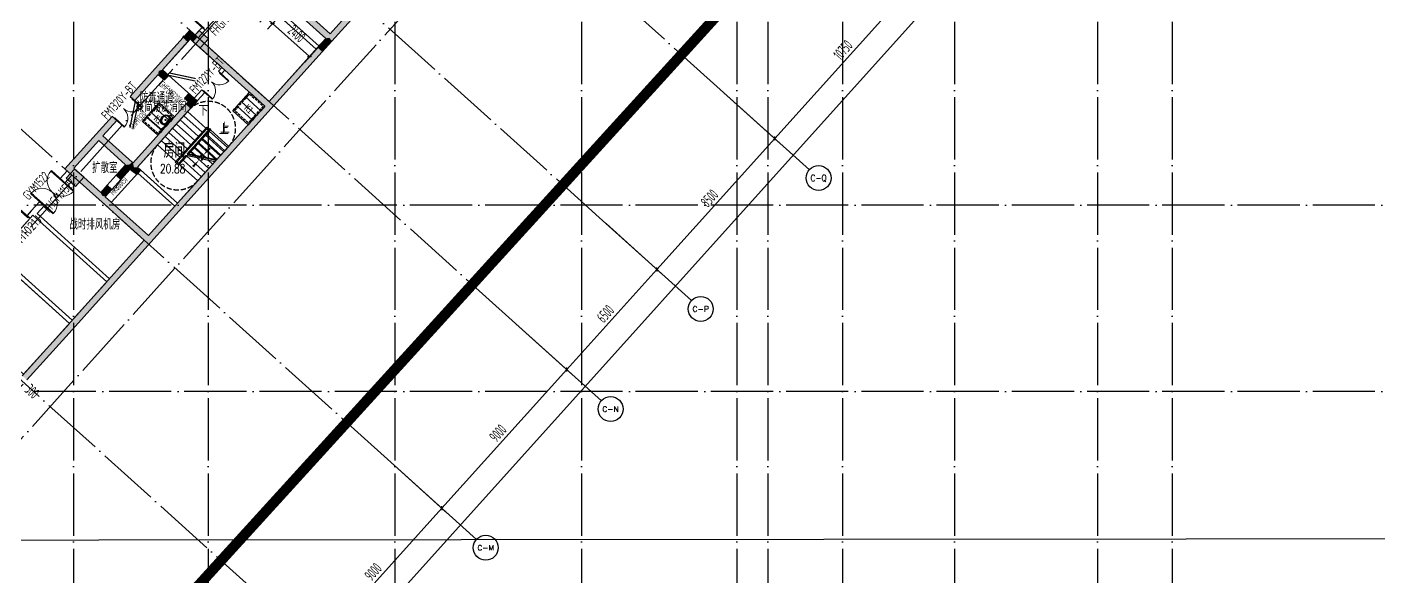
# Model space of a CAD drawing. Extents: x -473190 to 2138458, y -81875 to 2633646.
# Drawn here: x 68907 to 134133, y 20620 to 47148 of the extents above; entities that cross this region are included whole.
import ezdxf
from ezdxf.enums import TextEntityAlignment as Align

# ---------------------------------------------------------------- set-up
doc = ezdxf.new("R2010")
doc.units = 0
doc.header["$LTSCALE"] = 1000
for name, pattern in [('__DASH', [0.35, 0.25, -0.1]), ('ACAD_ISO05W100', [34, 24, -3, 0.5, -3, 0.5, -3]), ('DASH', [0.35, 0.25, -0.1]), ('DOTE', [2.42, 2, -0.2, 0.02, -0.2])]:
    doc.linetypes.add(name, pattern=pattern)
for name, color, linetype in [('A-COLUMN', 2, 'Continuous'), ('A-DIM_SYMB', 3, 'Continuous'), ('A-PUB_TEXT', 7, 'Continuous'), ('A-REDLINE', 1, 'ACAD_ISO05W100'), ('A-STAIR', 3, 'Continuous'), ('A-WALL', 2, 'Continuous'), ('AXIS', 3, 'Continuous'), ('AXIS_TEXT', 7, 'Continuous'), ('DOOR_FIRE', 4, 'Continuous'), ('DOOR_FIRE_TEXT', 7, 'Continuous'), ('DOTE', 1, 'DOTE'), ('LVTRY', 6, 'Continuous'), ('PUB_DIM', 3, 'Continuous'), ('PUB_HATCH', 8, 'Continuous'), ('RF-JSK', 9, 'Continuous'), ('RF-M', 4, 'Continuous'), ('RF-MBH', 11, 'Continuous'), ('RF-QT', 30, 'Continuous'), ('SPACE', 7, 'Continuous'), ('STAIR', 2, 'Continuous'), ('索引线', 252, 'Continuous'), ('雨棚投影', 147, 'Continuous')]:
    doc.layers.add(name, color=color, linetype=linetype)
doc.layers.add('RF-WZ', color=110, linetype='Continuous', lineweight=0)
doc.styles.add('8B2_02', font='tssdeng.shx', dxfattribs={"width": 0.6, "bigfont": 'TSSDCHN.shx'})
doc.styles.add('_TCH_AXIS', font='COMPLEX', dxfattribs={"bigfont": 'GBCBIG'})
doc.styles.add('_TCH_DIM', font='SIMPLEX', dxfattribs={"bigfont": 'GBCBIG'})
doc.styles.add('_TCH_DIM_T3', font='tssdeng.shx', dxfattribs={"width": 0.564706, "bigfont": '@@@tssdchn.shx'})
doc.styles.add('_TCH_SPACE', font='SIMPLEX', dxfattribs={"height": 5, "bigfont": 'GBCBIG'})
doc.styles.add('_TCH_WINDOW', font='tssdeng.shx', dxfattribs={"width": 0.8, "height": 3.5, "bigfont": 'tssdchn.shx'})
doc.styles.add('COMPLEX', font='COMPLEX.shx', dxfattribs={"width": 0.65})
doc.styles.get("Standard").update_dxf_attribs({"font": 'gbenor.shx', "bigfont": 'gbcbig.shx'})
doc.styles.add('TYDG_01', font='', dxfattribs={"width": 0.8})
doc.styles.get('TYDG_01').set_extended_font_data('SimSun')
doc.dimstyles.new('_TCH_ARCH&&150', dxfattribs={"dimtxt": 525, "dimasz": 150, "dimexe": 375, "dimexo": 450, "dimgap": 150, "dimtad": 1, "dimdec": 0, "dimzin": 0, "dimdsep": 46, "dimtxsty": '_TCH_DIM_T3', "dimblk": 'ARCHTICK', "dimcen": 0.09, "dimclrt": 7, "dimazin": 2, "dimtfac": 1, "dimtdec": 0, "dimtix": 1, "dimtmove": 2, "dimatfit": 3, "dimfxl": 0, "dimtolj": 1, "dimtzin": 0, "dimarcsym": 0})

# ---------------------------------------------------------------- blocks, each defined once
blk = doc.blocks.new('_AXISO')
blk.add_circle((0, 0), 0.5)
at = {"layer": 'AXIS_TEXT', "style": 'COMPLEX', "width": 1.041667}
blk.add_attdef('A', text='', height=0.56, dxfattribs=at).set_placement((-0.25, -0.28), (0.25, -0.28), align=Align.FIT)
blk = doc.blocks.new('_ArchTick')
at = {"color": 0, "linetype": 'ByBlock', "const_width": 0.4}
blk.add_lwpolyline([(-0.5, -0.5), (0.5, 0.5)], dxfattribs=at)
blk = doc.blocks.new('*D5435')
at = {"layer": 'AXIS', "color": 0, "lineweight": -2, "transparency": 16777216}
for p, q in [((-92922, -106099), (-89299, -109361)), ((-179074, -208505), (-89577, -109110)), ((-182418, -205494), (-178795, -208756))]:
    blk.add_line(p, q, dxfattribs=at)
at = {"layer": 'Defpoints', "color": 0, "transparency": 16777216}
for p in [(-93256, -105798), (-89577, -109110), (-182752, -205193)]:
    blk.add_point(p, dxfattribs=at)
at = {"layer": 'AXIS', "color": 0, "lineweight": -2, "transparency": 16777216, "xscale": 150, "yscale": 150, "zscale": 150}
for p, rotation in [((-89577, -109110), 47.99999999999579), ((-179074, -208505), 227.9999999999958)]:
    blk.add_blockref('_ArchTick', p, dxfattribs=dict(at, rotation=rotation))
at = {"layer": 'AXIS', "color": 7, "transparency": 16777216, "insert": (-134632, -158532), "char_height": 525, "attachment_point": 5, "rotation": 48, "style": '_TCH_DIM_T3'}
blk.add_mtext('\\A1;133750', dxfattribs=at)
blk = doc.blocks.new('*D5446')
at = {"layer": 'AXIS', "color": 0, "lineweight": -2, "transparency": 16777216}
for p, q in [((-116174, -131923), (-113443, -134382)), ((-119744, -140819), (-113721, -134131)), ((-122196, -138611), (-119465, -141070))]:
    blk.add_line(p, q, dxfattribs=at)
at = {"layer": 'Defpoints', "color": 0, "transparency": 16777216}
for p in [(-116508, -131622), (-113721, -134131), (-122530, -138310)]:
    blk.add_point(p, dxfattribs=at)
at = {"layer": 'AXIS', "color": 0, "lineweight": -2, "transparency": 16777216, "xscale": 150, "yscale": 150, "zscale": 150}
for p, rotation in [((-113721, -134131), 47.99999999999573), ((-119744, -140819), 227.9999999999958)]:
    blk.add_blockref('_ArchTick', p, dxfattribs=dict(at, rotation=rotation))
at = {"layer": 'AXIS', "color": 7, "transparency": 16777216, "insert": (-117039, -137199), "char_height": 525, "attachment_point": 5, "rotation": 48, "style": '_TCH_DIM_T3'}
blk.add_mtext('\\A1;9000', dxfattribs=at)
blk = doc.blocks.new('*D5447')
at = {"layer": 'AXIS', "color": 0, "lineweight": -2, "transparency": 16777216}
for p, q in [((-110152, -125235), (-107421, -127694)), ((-113721, -134131), (-107699, -127443)), ((-116174, -131923), (-113443, -134382))]:
    blk.add_line(p, q, dxfattribs=at)
at = {"layer": 'Defpoints', "color": 0, "transparency": 16777216}
for p in [(-110486, -124934), (-107699, -127443), (-116508, -131622)]:
    blk.add_point(p, dxfattribs=at)
at = {"layer": 'AXIS', "color": 0, "lineweight": -2, "transparency": 16777216, "xscale": 150, "yscale": 150, "zscale": 150}
for p, rotation in [((-107699, -127443), 47.99999999999589), ((-113721, -134131), 227.9999999999959)]:
    blk.add_blockref('_ArchTick', p, dxfattribs=dict(at, rotation=rotation))
at = {"layer": 'AXIS', "color": 7, "transparency": 16777216, "insert": (-111017, -130511), "char_height": 525, "attachment_point": 5, "rotation": 48, "style": '_TCH_DIM_T3'}
blk.add_mtext('\\A1;9000', dxfattribs=at)
blk = doc.blocks.new('*D5448')
at = {"layer": 'AXIS', "color": 0, "lineweight": -2, "transparency": 16777216}
for p, q in [((-105802, -120404), (-103071, -122863)), ((-107699, -127443), (-103350, -122612)), ((-110152, -125235), (-107421, -127694))]:
    blk.add_line(p, q, dxfattribs=at)
at = {"layer": 'Defpoints', "color": 0, "transparency": 16777216}
for p in [(-106137, -120103), (-103350, -122612), (-110486, -124934)]:
    blk.add_point(p, dxfattribs=at)
at = {"layer": 'AXIS', "color": 0, "lineweight": -2, "transparency": 16777216, "xscale": 150, "yscale": 150, "zscale": 150}
for p, rotation in [((-103350, -122612), 47.99999999999583), ((-107699, -127443), 227.9999999999959)]:
    blk.add_blockref('_ArchTick', p, dxfattribs=dict(at, rotation=rotation))
at = {"layer": 'AXIS', "color": 7, "transparency": 16777216, "insert": (-105831, -124752), "char_height": 525, "attachment_point": 5, "rotation": 48, "style": '_TCH_DIM_T3'}
blk.add_mtext('\\A1;6500', dxfattribs=at)
blk = doc.blocks.new('*D5449')
at = {"layer": 'AXIS', "color": 0, "lineweight": -2, "transparency": 16777216}
for p, q in [((-100115, -114088), (-97384, -116547)), ((-103350, -122612), (-97662, -116296)), ((-105802, -120404), (-103071, -122863))]:
    blk.add_line(p, q, dxfattribs=at)
at = {"layer": 'Defpoints', "color": 0, "transparency": 16777216}
for p in [(-100449, -113786), (-97662, -116296), (-106137, -120103)]:
    blk.add_point(p, dxfattribs=at)
at = {"layer": 'AXIS', "color": 0, "lineweight": -2, "transparency": 16777216, "xscale": 150, "yscale": 150, "zscale": 150}
for p, rotation in [((-97662, -116296), 47.99999999999571), ((-103350, -122612), 227.9999999999957)]:
    blk.add_blockref('_ArchTick', p, dxfattribs=dict(at, rotation=rotation))
at = {"layer": 'AXIS', "color": 7, "transparency": 16777216, "insert": (-100813, -119178), "char_height": 525, "attachment_point": 5, "rotation": 48, "style": '_TCH_DIM_T3'}
blk.add_mtext('\\A1;8500', dxfattribs=at)
blk = doc.blocks.new('*D5450')
at = {"layer": 'AXIS', "color": 0, "lineweight": -2, "transparency": 16777216}
for p, q in [((-92922, -106099), (-90191, -108558)), ((-97662, -116296), (-90469, -108307)), ((-100115, -114088), (-97384, -116547))]:
    blk.add_line(p, q, dxfattribs=at)
at = {"layer": 'Defpoints', "color": 0, "transparency": 16777216}
for p in [(-93256, -105798), (-90469, -108307), (-100449, -113786)]:
    blk.add_point(p, dxfattribs=at)
at = {"layer": 'AXIS', "color": 0, "lineweight": -2, "transparency": 16777216, "xscale": 150, "yscale": 150, "zscale": 150}
for p, rotation in [((-90469, -108307), 47.99999999999583), ((-97662, -116296), 227.9999999999959)]:
    blk.add_blockref('_ArchTick', p, dxfattribs=dict(at, rotation=rotation))
at = {"layer": 'AXIS', "color": 7, "transparency": 16777216, "insert": (-94372, -112025), "char_height": 525, "attachment_point": 5, "rotation": 48, "style": '_TCH_DIM_T3'}
blk.add_mtext('\\A1;10750', dxfattribs=at)
blk = doc.blocks.new('$DorLib2D$00000002')
for p, q in [((-0.5, 0), (-0.5, 0.4875)), ((-0.475, 0.4875), (-0.5, 0.4875)), ((-0.475, 0), (-0.475, 0.4875)), ((0.475, 0), (0.475, 0.4875)), ((0.475, 0.4875), (0.5, 0.4875)), ((0.5, 0), (0.5, 0.4875)), ((-0.5, 0), (-0.475, 0)), ((0.5, 0), (0.475, 0))]:
    blk.add_line(p, q)
at = {"lineweight": 13}
for centre, start, end in [((-0.4875, 0), 0, 88.53072), ((0.4875, 0), 91.46928, 180)]:
    blk.add_arc(centre, 0.4875, start, end, dxfattribs=at)
blk = doc.blocks.new('A$C31617C59')
at = {"layer": 'DOOR_FIRE'}
ref = blk.add_blockref('$DorLib2D$00000002', (-435, -483), dxfattribs=dict(at, xscale=-1300, yscale=-1300, zscale=100, rotation=47.99999999999827))
ref.add_attrib('A', 'FM1320Y-BT', (-1211, -1063), dxfattribs={"layer": 'DOOR_FIRE_TEXT', "height": 446.2, "rotation": 48, "style": '_TCH_WINDOW', "width": 0.564706})
blk = doc.blocks.new('RFJSK1')
at = {"layer": 'RF-JSK'}
for p, q in [((220418, 104411), (220418, 104351)), ((221398, 104411), (221398, 104351)), ((220418, 104111), (220418, 104051)), ((220418, 103811), (220418, 103751)), ((221398, 104111), (221398, 104051)), ((221398, 103811), (221398, 103751)), ((220418, 103511), (220418, 103451)), ((221398, 103511), (221398, 103451))]:
    blk.add_line(p, q, dxfattribs=at)
for points in [[(220408, 104531), (221408, 104531), (221408, 103331), (220408, 103331), (220408, 104531)], [(220408, 104411), (220408, 104531), (221408, 104531), (221408, 104411)], [(220408, 104411), (220448, 104411), (220448, 104351), (220408, 104351)], [(221408, 104411), (221368, 104411), (221368, 104351), (221408, 104351)], [(221408, 104351), (221408, 104231), (220408, 104231), (220408, 104351)], [(220408, 104111), (220408, 104231), (221408, 104231), (221408, 104111)], [(220408, 104111), (220448, 104111), (220448, 104051), (220408, 104051)], [(221408, 104051), (221408, 103931), (220408, 103931), (220408, 104051)], [(220408, 103811), (220408, 103931), (221408, 103931), (221408, 103811)], [(220408, 103811), (220448, 103811), (220448, 103751), (220408, 103751)], [(221408, 103751), (221408, 103631), (220408, 103631), (220408, 103751)], [(221408, 104111), (221368, 104111), (221368, 104051), (221408, 104051)], [(221408, 103811), (221368, 103811), (221368, 103751), (221408, 103751)], [(220408, 103511), (220408, 103631), (221408, 103631), (221408, 103511)], [(220408, 103511), (220448, 103511), (220448, 103451), (220408, 103451)], [(221408, 103451), (221408, 103331), (220408, 103331), (220408, 103451)], [(221408, 103511), (221368, 103511), (221368, 103451), (221408, 103451)]]:
    blk.add_lwpolyline(points, dxfattribs=at)
at = {"layer": 'RF-JSK', "linetype": '__DASH', "ltscale": 0.5}
blk.add_lwpolyline([(220468, 104471), (221348, 104471), (221348, 103391), (220468, 103391)], close=True, dxfattribs=at)
at = {"layer": 'RF-JSK', "color": 110, "style": 'TYDG_01', "width": 0.8}
blk.add_text('K1', height=339.9, dxfattribs=at).set_placement((220727, 103744))
blk = doc.blocks.new('$DorLib2D$00000001')
for p, q in [((0.45, 0.975), (0.5, 0.975)), ((0.45, 0), (0.45, 0.975)), ((0.5, 0), (0.5, 0.975)), ((0.5, 0), (0.45, 0))]:
    blk.add_line(p, q)
at = {"lineweight": 13}
blk.add_arc((0.475, 0), 0.975, 91.46928, 180, dxfattribs=at)
blk = doc.blocks.new('$DorLib2D$00000180')
at = {"color": 0}
for p, q in [((-0.557, 0.242), (0.309, 0.742)), ((-0.5, 0.143), (0.366, 0.643))]:
    blk.add_line(p, q, dxfattribs=at)
blk = doc.blocks.new('$DorLib2D$00000192')
at = {"color": 0}
blk.add_line((-0.5, 0.125), (0.366, 0.625), dxfattribs=at)
at = {"color": 0, "const_width": 0.0417}
blk.add_lwpolyline([(-0.542, 0.197), (0.324, 0.697)], dxfattribs=at)
blk = doc.blocks.new('$DorLib2D$00000249')
at = {"color": 0}
for points, const_width in [([(-0.5, 0.27), (0.49, 0.36)], 0.06), ([(-0.5, 0.2), (-0.25, 0.22)], 0.01), ([(-0.16, 0.23), (0.13, 0.26)], 0.01), ([(0.21, 0.26), (0.5, 0.29)], 0.01)]:
    blk.add_lwpolyline(points, dxfattribs=dict(at, const_width=const_width))
blk = doc.blocks.new('rfk')
at = {"layer": 'PUB_HATCH'}
for points in [[(495088, -771689), (495125.2, -771498.3), (493341.7, -769892.4), (492769.4, -769780.7), (494924.5, -771721.2)], [(495088, -771689), (495214.3, -771847.6), (496619.5, -770287), (496396.6, -770086.3), (495125.2, -771498.3)], [(488029.8, -771681.9), (488252.8, -771882.7), (488319.7, -771808.4), (488096.7, -771607.6)], [(488096.7, -771607.6), (488319.7, -771808.4), (488376, -771745.8), (488353.8, -771322.1)], [(488524.7, -771879.6), (488725.4, -771656.7), (488353.8, -771322.1), (488376, -771745.8)], [(486852, -773288.9), (487037.9, -773231.9), (488252.8, -771882.7), (488029.8, -771681.9), (486681.1, -773179.8)], [(490048.1, -773251.3), (490248.9, -773028.4), (488725.4, -771656.7), (488524.7, -771879.6)], [(492143.8, -774958.9), (492270.2, -775117.5), (494745.9, -772367.8), (494523, -772167.1), (492181, -774768.1)], [(494523, -772167.1), (494745.9, -772367.8), (495214.3, -771847.6), (495088, -771689), (494924.5, -771721.2)], [(486681.1, -773179.8), (485476.6, -774517.6), (485699.5, -774718.3), (486837.1, -773454.9), (486852, -773288.9)], [(486837.1, -773454.9), (487140.1, -773727.7), (487340.8, -773504.7), (487037.9, -773231.9), (486852, -773288.9)], [(492143.8, -774958.9), (492181, -774768.1), (490248.9, -773028.4), (490048.1, -773251.3), (491980.3, -774991.1)], [(488487, -774536.8), (488306.9, -774374.6), (488106.2, -774597.5), (488286.3, -774759.7), (488449.8, -774727.5)], [(488449.8, -774727.5), (488286.3, -774759.7), (488162.9, -774896.7), (488385.8, -775097.5), (488576.1, -774886.1)], [(488709.9, -774737.6), (488486.9, -774536.9), (488487, -774536.8), (488449.8, -774727.5), (488576.1, -774886.1)], [(484160.5, -776427.6), (484829.7, -775684.4), (484606.7, -775483.7), (483837.2, -776338.3), (483985.8, -776472.1)], [(488385.8, -775097.5), (488162.9, -774896.7), (485609.7, -777732.4), (485663.1, -777942), (485832.6, -777933.1)], [(487764.8, -779672.9), (487987.7, -779873.6), (492270.2, -775117.5), (492143.8, -774958.9), (491980.3, -774991.1)], [(482331.7, -778010.4), (482755.3, -777988.2), (483959.8, -776650.5), (483985.8, -776472.1), (483837.2, -776338.3)], [(483985.8, -776472.1), (483959.8, -776650.5), (485260.3, -777821.5), (485429.8, -777812.6), (485572.5, -777698.9), (484160.5, -776427.6)], [(482755.3, -777988.2), (482331.7, -778010.4), (483966.6, -779482.5), (484127.2, -779304.1), (484055.8, -779159.2)], [(485260.3, -777821.5), (484808.6, -778323.1), (485031.6, -778523.9), (485483.2, -778022.2), (485429.8, -777812.6)], [(485429.8, -777812.6), (485483.2, -778022.2), (485631.9, -778156.1), (485663.1, -777942), (485609.7, -777732.4), (485572.5, -777698.9)], [(485663.1, -777942), (485631.9, -778156.1), (485780.5, -778289.9), (485981.2, -778067), (485832.6, -777933.1)], [(484127.2, -779304.1), (483966.6, -779482.5), (486158.9, -781456.4), (486333.5, -781411.9), (486359.6, -781233.5), (484278.8, -779359.9)], [(484278.8, -779359.9), (484596.6, -779006.9), (484373.7, -778806.2), (484055.8, -779159.2), (484127.2, -779304.1)], [(486333.5, -781411.9), (486482.2, -781545.7), (487987.7, -779873.6), (487764.8, -779672.9), (486359.6, -781233.5)], [(484419.1, -783388.6), (484642.1, -783589.3), (486482.2, -781545.7), (486333.5, -781411.9), (486158.9, -781456.4)], [(482612.5, -785395.1), (482835.4, -785595.8), (484642.1, -783589.3), (484419.1, -783388.6)], [(480270.5, -787996.1), (480493.5, -788196.8), (482835.4, -785595.8), (482612.5, -785395.1)]]:
    blk.add_hatch(color=256, dxfattribs=at).paths.add_polyline_path(points)
at = {"color": 2}
for points in [[(488762.6, -771690.1), (491037.6, -769163.4), (494456.1, -772241.4), (492181, -774768.1), (488762.6, -771690.1)], [(485832.6, -777933.1), (487764.8, -779672.9), (491980.3, -774991.1), (490048.1, -773251.3), (488376, -771745.8), (487037.9, -773231.9), (488710, -774737.5), (485832.6, -777933.1)], [(479112.3, -782108.9), (480785.1, -780251.1), (484352.2, -783462.9), (482679.4, -785320.8), (479112.3, -782108.9)], [(480337.4, -787921.8), (482545.6, -785469.4), (478978.5, -782257.6), (476770.3, -784709.9), (480337.4, -787921.8)]]:
    blk.add_lwpolyline(points, dxfattribs=at)
at = {"layer": 'A-DIM_SYMB'}
for points in [[(488803, -775568.3, 0, 0, 0), (486782.2, -777812.6, 0, 0, 0), (487785.4, -778715.9, 0, 0, 0), (488812.5, -777575.2, 0, 120, 0), (488511.4, -777909.6, 0, 0, 0)], [(489806.2, -776471.6, 0, 0, 0), (488993.2, -777374.5, 0, 120, 0), (489294.3, -777040.1, 0, 0, 0)]]:
    blk.add_lwpolyline(points, format="xyseb", dxfattribs=at)
at = {"layer": 'A-STAIR'}
for p, q in [((486802.8, -776855.6), (488248.2, -775250.4)), ((488067.5, -775451), (488951.8, -776247.3)), ((488248.2, -775250.4), (489132.5, -776046.6)), ((487525.5, -776053), (488409.8, -776849.2)), ((487647, -777696.4), (489172.6, -776002)), ((487706.2, -775852.3), (488590.5, -776648.6)), ((487731.8, -777692), (489177.1, -776086.8)), ((487731.8, -777692), (489177.1, -776086.8)), ((487886.8, -775651.7), (488771.2, -776447.9)), ((489251.4, -776153.7), (488235.6, -777281.9)), ((489251.4, -776153.7), (488235.6, -777281.9)), ((489336.1, -776149.3), (488303.4, -777296.3)), ((489172.6, -776002), (489336.1, -776149.3)), ((489177.1, -776086.8), (489251.4, -776153.7)), ((489251.4, -776153.7), (489177.1, -776086.8)), ((486983.5, -776654.9), (487867.8, -777451.2)), ((487164.2, -776454.3), (488048.5, -777250.5)), ((487344.8, -776253.6), (488229.2, -777049.9)), ((489620.9, -777576.3), (488754, -776795.8)), ((489819, -777391.4), (488934.7, -776595.1)), ((489999.7, -777190.8), (489115.3, -776394.5)), ((490180.3, -776990.1), (489296, -776193.8)), ((486802.8, -776855.6), (485832.6, -777933.1)), ((486802.8, -776855.6), (487687.2, -777651.8)), ((487687.2, -777651.8), (486802.8, -776855.6)), ((488158.3, -777367.7), (487806.1, -777758.9)), ((488158.3, -777367.7), (487806.1, -777758.9)), ((488226.1, -777382.1), (487810.5, -777843.6)), ((488811, -777506.4), (488158.3, -777367.7)), ((489096.3, -778194), (488212, -777397.7)), ((488858, -777414.2), (488235.6, -777281.9)), ((488564.5, -777351.8), (488392.7, -777197.1)), ((489092.7, -777464), (488573.3, -776996.4)), ((489277, -777993.4), (488713.1, -777485.6)), ((488895.8, -777340), (488811, -777506.4)), ((488933.2, -777606.4), (488895.8, -777340)), ((489014.2, -777447.4), (488933.2, -777606.4)), ((489647.4, -777582), (489014.2, -777447.4)), ((490180.3, -776990.1), (489647.4, -777582)), ((485832.6, -777933.1), (487764.8, -779672.9)), ((487810.5, -777843.6), (487647, -777696.4)), ((487806.1, -777758.9), (487731.8, -777692)), ((487806.1, -777758.9), (487731.8, -777692)), ((488735, -778595.3), (487850.7, -777799)), ((488735, -778595.3), (487850.7, -777799)), ((488915.7, -778394.7), (488031.3, -777598.4)), ((489570.2, -777667.8), (488735, -778595.3)), ((489570.2, -777667.8), (488967.2, -777539.6)), ((489457.7, -777792.7), (489241.3, -777597.9)), ((487764.8, -779672.9), (488735, -778595.3))]:
    blk.add_line(p, q, dxfattribs=at)
at = {"layer": 'A-WALL'}
for p, q in [((491780.8, -769832.5), (494456.1, -772241.4)), ((494589.9, -772092.8), (491914.6, -769683.9)), ((488022.4, -771675.3), (488089.4, -771601)), ((488944.3, -771189.3), (488613.9, -771556.3)), ((488762.6, -771690.1), (489093, -771323.2)), ((489093, -771323.2), (488944.3, -771189.3)), ((488171.1, -771809.1), (488238, -771734.8)), ((489899.5, -773117.5), (489732.2, -773303.3)), ((489732.2, -773303.3), (489880.8, -773437.1)), ((489880.8, -773437.1), (490048.1, -773251.3)), ((488929.3, -774195), (488561.2, -774603.8)), ((489077.9, -774328.9), (488929.3, -774195)), ((488353.2, -774820), (488229.8, -774957)), ((488568.7, -774879.5), (488378.5, -775090.8)), ((488553.8, -774597.1), (488553.9, -774597)), ((488702.5, -774731), (488568.7, -774879.5)), ((488709.9, -774737.6), (489077.9, -774328.9)), ((482443.1, -778110.8), (482108.6, -778482.3)), ((482666.1, -778311.5), (482443.1, -778110.8)), ((485981.2, -778067), (485847.4, -778215.6)), ((485981.2, -778067), (487764.8, -779672.9)), ((482108.6, -778482.3), (482331.5, -778683.1)), ((482331.5, -778683.1), (482666.1, -778311.5)), ((485847.4, -778215.6), (487630.9, -779821.5)), ((480703.4, -780042.9), (480502.7, -780265.9)), ((481104.9, -779597), (480703.4, -780042.9)), ((480993.3, -780169.4), (481327.8, -779797.8)), ((481327.8, -779797.8), (481104.9, -779597)), ((480502.7, -780265.9), (480651.3, -780399.7)), ((480651.3, -780399.7), (480785.1, -780251.1)), ((480785.1, -780251.1), (484352.2, -783462.9)), ((480993.3, -780169.4), (484486, -783314.3)), ((478978.5, -782257.6), (482545.6, -785469.4)), ((479112.3, -782108.9), (482679.4, -785320.8))]:
    blk.add_line(p, q, dxfattribs=at)
at = {"layer": 'RF-M'}
for p, q in [((484373.7, -778806.2), (484808.6, -778323.1)), ((484596.6, -779006.9), (485031.6, -778523.9)), ((479982.2, -781142.8), (480651.3, -780399.7))]:
    blk.add_line(p, q, dxfattribs=at)
at = {"layer": 'RF-M', "lineweight": 15}
blk.add_line((484575.8, -779627.3), (485847.2, -778215.4), dxfattribs=at)
at = {"layer": 'RF-QT'}
for p, q in [((494924.5, -771721.2), (492769.4, -769780.7)), ((495125.2, -771498.3), (493341.7, -769892.4)), ((495125.2, -771498.3), (496396.6, -770086.3)), ((495214.3, -771847.6), (496619.5, -770287)), ((488029.8, -771681.9), (488096.7, -771607.6)), ((488096.7, -771607.6), (488353.8, -771322.1)), ((488725.4, -771656.7), (488353.8, -771322.1)), ((486681.1, -773179.8), (488029.8, -771681.9)), ((487037.9, -773231.9), (488252.8, -771882.7)), ((488252.8, -771882.7), (488319.7, -771808.4)), ((488319.7, -771808.4), (488376, -771745.8)), ((488524.7, -771879.6), (488376, -771745.8)), ((490048.1, -773251.3), (488524.7, -771879.6)), ((490248.9, -773028.4), (488725.4, -771656.7)), ((492181, -774768.1), (494523, -772167.1)), ((494523, -772167.1), (494924.5, -771721.2)), ((494745.9, -772367.8), (495214.3, -771847.6)), ((492270.2, -775117.5), (494745.9, -772367.8)), ((486681.1, -773179.8), (485476.6, -774517.6)), ((485699.5, -774718.3), (486837.1, -773454.9)), ((486837.1, -773454.9), (487140.1, -773727.7)), ((487340.8, -773504.7), (487037.9, -773231.9)), ((487140.1, -773727.7), (487340.8, -773504.7)), ((491980.3, -774991.1), (490048.1, -773251.3)), ((492181, -774768.1), (490248.9, -773028.4)), ((485476.6, -774517.6), (485699.5, -774718.3)), ((488306.9, -774374.6), (488106.2, -774597.5)), ((488106.2, -774597.5), (488286.3, -774759.7)), ((488286.3, -774759.7), (488162.9, -774896.7)), ((488487, -774536.8), (488306.9, -774374.6)), ((488576.1, -774886.1), (488385.8, -775097.5)), ((488486.9, -774536.9), (488487, -774536.8)), ((488709.9, -774737.6), (488576.1, -774886.1)), ((484606.7, -775483.7), (483837.2, -776338.3)), ((484829.7, -775684.4), (484606.7, -775483.7)), ((488162.9, -774896.7), (485609.7, -777732.4)), ((488385.8, -775097.5), (485832.6, -777933.1)), ((487764.8, -779672.9), (491980.3, -774991.1)), ((487987.7, -779873.6), (492270.2, -775117.5)), ((484160.5, -776427.6), (484829.7, -775684.4)), ((482331.7, -778010.4), (483837.2, -776338.3)), ((482755.3, -777988.2), (483959.8, -776650.5)), ((483959.8, -776650.5), (485260.3, -777821.5)), ((484160.5, -776427.6), (485572.5, -777698.9)), ((482331.7, -778010.4), (483966.6, -779482.5)), ((482755.3, -777988.2), (484055.8, -779159.2)), ((485260.3, -777821.5), (484808.6, -778323.1)), ((485031.6, -778523.9), (485483.2, -778022.2)), ((485483.2, -778022.2), (485631.9, -778156.1)), ((485572.5, -777698.9), (485609.7, -777732.4)), ((485981.2, -778067), (485780.5, -778289.9)), ((485832.6, -777933.1), (485981.2, -778067)), ((484808.6, -778323.1), (485031.6, -778523.9)), ((485631.9, -778156.1), (485780.5, -778289.9)), ((484373.7, -778806.2), (484055.8, -779159.2)), ((484278.8, -779359.9), (484596.6, -779006.9)), ((484278.8, -779359.9), (486359.6, -781233.5)), ((484596.6, -779006.9), (484373.7, -778806.2)), ((483966.6, -779482.5), (486158.9, -781456.4)), ((486359.6, -781233.5), (487764.8, -779672.9)), ((486482.2, -781545.7), (487987.7, -779873.6)), ((484419.1, -783388.6), (486158.9, -781456.4)), ((484642.1, -783589.3), (486482.2, -781545.7)), ((482612.5, -785395.1), (484419.1, -783388.6)), ((482835.4, -785595.8), (484642.1, -783589.3)), ((480270.5, -787996.1), (482612.5, -785395.1)), ((480493.5, -788196.8), (482835.4, -785595.8))]:
    blk.add_line(p, q, dxfattribs=at)
at = {"layer": 'STAIR', "color": 9, "linetype": 'DASH'}
blk.add_arc((489267.8, -776060.8), 1300, 318, 138, dxfattribs=at)
blk.add_blockref('A$C31617C59', (485588, -774618))
at = {"layer": 'DOOR_FIRE'}
ref = blk.add_blockref('$DorLib2D$00000002', (489520.5, -770698.9), dxfattribs=dict(at, xscale=-1500, yscale=1500, zscale=200, rotation=47.99999999999802))
ref.add_attrib('A', 'FHGMJ1522', (489604.4, -771633.9), dxfattribs={"layer": 'DOOR_FIRE_TEXT', "height": 446.25, "rotation": 48, "style": '_TCH_WINDOW', "width": 0.564706})
ref = blk.add_blockref('$DorLib2D$00000002', (489405, -773816.1), dxfattribs=dict(at, xscale=-1200, yscale=1200, zscale=200, rotation=228.0000000000023))
ref.add_attrib('A', 'FM1221Y-BT', (488630.3, -774442.3), dxfattribs={"layer": 'DOOR_FIRE_TEXT', "height": 446.25, "rotation": 48, "style": '_TCH_WINDOW', "width": 0.564706})
ref = blk.add_blockref('$DorLib2D$00000002', (481718.2, -779140.1), dxfattribs=dict(at, xscale=1500, yscale=1500, zscale=300, rotation=47.9999999999949))
ref.add_attrib('A', 'FHGMJ1522', (481576.6, -780153.8), dxfattribs={"layer": 'DOOR_FIRE_TEXT', "height": 446.25, "rotation": 48, "style": '_TCH_WINDOW', "width": 0.564706})
ref = blk.add_blockref('$DorLib2D$00000002', (481718.2, -779140.1), dxfattribs=dict(at, xscale=1500, yscale=-1500, zscale=100, rotation=47.9999999999949))
ref.add_attrib('A', 'GYM1522', (480582.7, -779555.8), dxfattribs={"layer": 'DOOR_FIRE_TEXT', "height": 446.25, "rotation": 48, "style": '_TCH_WINDOW', "width": 0.564706})
at = {"layer": 'RF-JSK', "linetype": 'ByBlock', "rotation": 318.000000000079}
for p in [(253134, -705033.4), (257497.3, -704521.5)]:
    blk.add_blockref('RFJSK1', p, dxfattribs=at)
at = {"layer": 'RF-M'}
ref = blk.add_blockref('$DorLib2D$00000192', (487723.5, -774051.1), dxfattribs=dict(at, xscale=-1300, yscale=-1300, zscale=300, rotation=137.9999999999963))
ref.add_attrib('A', 'GHFM1320(6)', (486848.8, -773974.9), dxfattribs={"layer": 'RF-MBH', "height": 297.5, "rotation": 318, "style": '_TCH_WINDOW', "width": 0.564706})
ref = blk.add_blockref('$DorLib2D$00000180', (485153.1, -775101), dxfattribs=dict(at, xscale=-1300, yscale=-1300, zscale=300, rotation=47.999999999999))
ref.add_attrib('A', 'GHM1320', (485610.2, -776149.8), dxfattribs={"layer": 'RF-MBH', "height": 297.5, "rotation": 48, "style": '_TCH_WINDOW', "width": 0.564706})
at = {"layer": 'RF-M', "lineweight": 15}
ref = blk.add_blockref('$DorLib2D$00000249', (484702.6, -778665), dxfattribs=dict(at, xscale=-650, yscale=-650, zscale=300, rotation=47.99999999999062))
ref.add_attrib('A', 'HK800(5)', (484678.8, -779317.4), dxfattribs={"layer": 'RF-MBH', "lineweight": 15, "height": 297.5, "rotation": 48, "style": '_TCH_WINDOW', "width": 0.564706})
at = {"layer": 'RF-M'}
ref = blk.add_blockref('$DorLib2D$00000001', (480242.4, -780704.4), dxfattribs=dict(at, xscale=1000, yscale=1000, zscale=200, rotation=47.99999999998442))
ref.add_attrib('A', 'FM1021J', (480062, -781838.8), dxfattribs={"layer": 'RF-MBH', "height": 450, "rotation": 48})
at = {"layer": 'A-PUB_TEXT', "style": '_TCH_DIM'}
for s, p in [('下', (488765.9, -775451.2)), ('上', (489755.2, -776354.5))]:
    blk.add_text(s, height=506.4, dxfattribs=at).set_placement(p)
at = {"layer": 'RF-WZ', "style": '8B2_02', "width": 0.6}
for s, p in [('兼简易洗消间', (485736.2, -775277.8)), ('扩散室', (483640.4, -778213.8)), ('战时排风机房', (482544.3, -780945.4))]:
    blk.add_text(s, height=525, dxfattribs=at).set_placement(p)
blk.add_text('防毒通道', height=525, rotation=359.227844, dxfattribs=at).set_placement((485934.7, -774819.9))
at = {"layer": 'SPACE', "color": 2, "style": '_TCH_SPACE'}
blk.add_text('房间', height=723.4, dxfattribs=at).set_placement((487093.8, -777480.8))
at = {"layer": 'SPACE', "color": 2, "style": '_TCH_SPACE', "width": 0.705882}
blk.add_text('20.88', height=446.25, dxfattribs=at).set_placement((486922.6, -778229))
blk = doc.blocks.new('_FZH')
blk.add_lwpolyline([(-0.5, -0.5), (0.5, -0.5), (0.5, 0.5), (-0.5, 0.5)], close=True)
at = {"layer": 'PUB_HATCH'}
blk.add_solid([(-0.5, -0.5), (0.5, -0.5), (-0.5, 0.5), (0.5, 0.5)], dxfattribs=at)
blk = doc.blocks.new('zzzzzzzzzzzzzzzz')
at = {"layer": 'A-COLUMN', "xscale": 600.0000000000256, "yscale": 600.0000000000256, "zscale": 600.0000000000256, "rotation": 47.99999999999824}
for p in [(59330, -283507), (53308, -290195)]:
    blk.add_blockref('_FZH', p, dxfattribs=at)
blk = doc.blocks.new('*D2928')
at = {"layer": 'Defpoints', "color": 0, "transparency": 16777216}
for p in [(81173, 48540), (81545, 48206), (80753, 47326)]:
    blk.add_point(p, dxfattribs=at)
at = {"layer": 'PUB_DIM', "color": 0, "lineweight": -2, "transparency": 16777216}
for p, q in [((80872, 48206), (80131, 47382)), ((80382, 47661), (80753, 47326)), ((81244, 47871), (80502, 47048))]:
    blk.add_line(p, q, dxfattribs=at)
at = {"layer": 'PUB_DIM', "color": 0, "lineweight": -2, "transparency": 16777216, "xscale": 150, "yscale": 150, "zscale": 150}
for p, rotation in [((80382, 47661), 137.9999999999892), ((80753, 47326), 317.9999999999892)]:
    blk.add_blockref('_ArchTick', p, dxfattribs=dict(at, rotation=rotation))
at = {"layer": 'PUB_DIM', "color": 7, "transparency": 16777216, "insert": (80245, 48339), "char_height": 525, "attachment_point": 5, "rotation": 318, "style": '_TCH_DIM_T3'}
blk.add_mtext('\\A1;500', dxfattribs=at)
blk = doc.blocks.new('*D2929')
at = {"layer": 'Defpoints', "color": 0, "transparency": 16777216}
for p in [(81545, 48206), (83329, 46600), (82537, 45720)]:
    blk.add_point(p, dxfattribs=at)
at = {"layer": 'PUB_DIM', "color": 0, "lineweight": -2, "transparency": 16777216}
for p, q in [((81244, 47871), (80502, 47048)), ((80753, 47326), (82537, 45720)), ((83027, 46265), (82286, 45442))]:
    blk.add_line(p, q, dxfattribs=at)
at = {"layer": 'PUB_DIM', "color": 0, "lineweight": -2, "transparency": 16777216, "xscale": 150, "yscale": 150, "zscale": 150}
for p, rotation in [((80753, 47326), 137.9999999999894), ((82537, 45720), 317.9999999999894)]:
    blk.add_blockref('_ArchTick', p, dxfattribs=dict(at, rotation=rotation))
at = {"layer": 'PUB_DIM', "color": 7, "transparency": 16777216, "insert": (81921, 46830), "char_height": 525, "attachment_point": 5, "rotation": 318, "style": '_TCH_DIM_T3'}
blk.add_mtext('\\A1;2400', dxfattribs=at)
blk = doc.blocks.new('*D2935')
at = {"layer": 'Defpoints', "color": 0, "transparency": 16777216}
for p in [(68039, 29619), (68262, 29418), (68461, 29640)]:
    blk.add_point(p, dxfattribs=at)
at = {"layer": 'PUB_DIM', "color": 0, "lineweight": -2, "transparency": 16777216}
for p, q in [((68340, 29953), (68489, 30119)), ((68238, 29840), (68461, 29640)), ((68563, 29752), (68712, 29918))]:
    blk.add_line(p, q, dxfattribs=at)
at = {"layer": 'PUB_DIM', "color": 0, "lineweight": -2, "transparency": 16777216, "xscale": 150, "yscale": 150, "zscale": 150}
for p, rotation in [((68238, 29840), 138.0000000000103), ((68461, 29640), 318.0000000000102)]:
    blk.add_blockref('_ArchTick', p, dxfattribs=dict(at, rotation=rotation))
at = {"layer": 'PUB_DIM', "color": 7, "transparency": 16777216, "insert": (69150, 29575), "char_height": 525, "attachment_point": 5, "rotation": 318, "style": '_TCH_DIM_T3'}
blk.add_mtext('\\A1;300', dxfattribs=at)
blk = doc.blocks.new('$lvtry$00000173')
at = {"color": 0}
for p, q in [((-35, -219, 0), (40, -219, 0)), ((-11, -125, 0), (-16, -50, 0)), ((2, -177, 0), (2, -260, 0)), ((12, -125, 0), (16, -50, 0))]:
    blk.add_line(p, q, dxfattribs=at)
for centre, radius in [((-69, -62, 0), 20.6), ((-69, -62, 0), 15.6), ((2, -219, 0), 23.4), ((0, -50, 0), 15.8), ((72, -62, 0), 20.6), ((72, -62, 0), 15.6)]:
    blk.add_circle(centre, radius, dxfattribs=at)
blk.add_arc((1, -117, 0), 13.9, 215.48604, 324.51396, dxfattribs=at)
blk.add_ellipse((2, -219, 0), major_axis=(-259, 0), ratio=0.848663, dxfattribs=at)
for start_param, end_param in [(4.764585, 5.931457), (3.493317, 4.671733)]:
    blk.add_ellipse((2, -215, 0), major_axis=(-259, 0), ratio=0.459125, start_param=start_param, end_param=end_param, dxfattribs=at)
for points, knots in [([(-247, -219, 0), (-247, -226, 0), (-247, -233, 0), (-245, -253, 0), (-242, -264, 0), (-234, -288, 0), (-229, -299, 0), (-216, -321, 0), (-209, -331, 0), (-192, -351, 0), (-183, -360, 0), (-162, -377, 0), (-151, -385, 0), (-127, -399, 0), (-115, -405, 0), (-88, -415, 0), (-75, -419, 0), (-47, -425, 0), (-32, -427, 0), (-4, -429, 0), (11, -429, 0), (40, -426, 0), (54, -424, 0), (82, -418, 0), (96, -413, 0), (122, -403, 0), (134, -397, 0), (158, -383, 0), (169, -375, 0), (189, -357, 0), (198, -348, 0), (215, -328, 0), (222, -318, 0), (234, -296, 0), (239, -284, 0), (246, -261, 0), (248, -249, 0), (251, -225, 0), (251, -213, 0), (249, -189, 0), (246, -177, 0), (239, -154, 0), (234, -143, 0), (222, -121, 0), (215, -110, 0), (199, -90, 0), (190, -81, 0), (170, -63, 0), (159, -55, 0), (135, -41, 0), (123, -35, 0), (97, -24, 0), (83, -20, 0), (55, -13, 0), (41, -11, 0), (12, -9, 0), (-3, -9, 0), (-31, -10, 0), (-46, -12, 0), (-74, -18, 0), (-87, -22, 0), (-114, -32, 0), (-126, -38, 0), (-150, -52, 0), (-162, -60, 0), (-182, -77, 0), (-192, -86, 0), (-209, -106, 0), (-216, -116, 0), (-228, -138, 0), (-234, -149, 0), (-242, -172, 0), (-244, -184, 0), (-247, -204, 0), (-247, -211, 0), (-247, -219, 0)], [0, 0, 0, 0, 0.105369, 0.105369, 0.278747, 0.278747, 0.452125, 0.452125, 0.625504, 0.625504, 0.798882, 0.798882, 0.97226, 0.97226, 1.145639, 1.145639, 1.319017, 1.319017, 1.492395, 1.492395, 1.665774, 1.665774, 1.839152, 1.839152, 2.01253, 2.01253, 2.185909, 2.185909, 2.359287, 2.359287, 2.532665, 2.532665, 2.706044, 2.706044, 2.879422, 2.879422, 3.0528, 3.0528, 3.226179, 3.226179, 3.399557, 3.399557, 3.572935, 3.572935, 3.746313, 3.746313, 3.919692, 3.919692, 4.09307, 4.09307, 4.266448, 4.266448, 4.439827, 4.439827, 4.613205, 4.613205, 4.786583, 4.786583, 4.959962, 4.959962, 5.13334, 5.13334, 5.306718, 5.306718, 5.480097, 5.480097, 5.653475, 5.653475, 5.826853, 5.826853, 6.000232, 6.000232, 6.17361, 6.17361, 6.283185, 6.283185, 6.283185, 6.283185]), ([(-184, -131, 0), (-185, -133, 0), (-186, -135, 0), (-191, -143, 0), (-195, -149, 0), (-201, -161, 0), (-203, -168, 0), (-207, -180, 0), (-209, -187, 0), (-211, -199, 0), (-212, -205, 0), (-212, -214, 0), (-212, -216, 0), (-212, -219, 0), (-212, -225, 0), (-212, -232, 0), (-210, -246, 0), (-208, -254, 0), (-204, -266, 0), (-202, -272, 0), (-198, -281, 0), (-196, -286, 0), (-189, -298, 0), (-185, -304, 0), (-176, -316, 0), (-171, -322, 0), (-161, -332, 0), (-156, -337, 0), (-143, -347, 0), (-135, -353, 0), (-121, -362, 0), (-116, -365, 0), (-105, -370, 0), (-100, -373, 0), (-88, -378, 0), (-82, -380, 0), (-69, -384, 0), (-63, -386, 0), (-47, -389, 0), (-38, -391, 0), (-21, -393, 0), (-12, -393, 0), (7, -394, 0), (16, -393, 0), (34, -392, 0), (43, -390, 0), (59, -387, 0), (67, -385, 0), (83, -380, 0), (91, -378, 0), (106, -372, 0), (113, -368, 0), (127, -361, 0), (133, -357, 0), (146, -348, 0), (152, -343, 0), (163, -333, 0), (169, -328, 0), (178, -317, 0), (183, -312, 0), (190, -301, 0), (194, -296, 0), (200, -284, 0), (204, -277, 0), (209, -264, 0), (210, -258, 0), (213, -246, 0), (214, -241, 0), (216, -227, 0), (216, -219, 0), (215, -206, 0), (214, -200, 0), (213, -189, 0), (211, -183, 0), (206, -167, 0), (202, -156, 0), (193, -141, 0), (190, -136, 0), (187, -131, 0)], [5.740897, 5.740897, 5.740897, 5.740897, 5.780874, 5.780874, 5.896829, 5.896829, 6.012784, 6.012784, 6.128739, 6.128739, 6.240697, 6.240697, 6.283185, 6.283185, 6.283185, 6.399826, 6.399826, 6.5409, 6.5409, 6.634, 6.634, 6.7271, 6.7271, 6.852188, 6.852188, 6.977276, 6.977276, 7.077377, 7.077377, 7.229977, 7.229977, 7.317389, 7.317389, 7.404801, 7.404801, 7.497094, 7.497094, 7.589386, 7.589386, 7.712334, 7.712334, 7.835281, 7.835281, 7.958228, 7.958228, 8.081175, 8.081175, 8.194983, 8.194983, 8.30879, 8.30879, 8.422598, 8.422598, 8.537599, 8.537599, 8.6526, 8.6526, 8.767602, 8.767602, 8.884432, 8.884432, 8.982435, 8.982435, 9.119467, 9.119467, 9.224191, 9.224191, 9.328914, 9.328914, 9.470087, 9.470087, 9.571187, 9.571187, 9.672288, 9.672288, 9.874489, 9.874489, 9.967059, 9.967059, 9.967059, 9.967059])]:
    blk.add_open_spline(points, degree=3, knots=knots, dxfattribs=at)
for p in [(1, -50), (2, -219, 0)]:
    blk.add_point(p, dxfattribs=at)
blk = doc.blocks.new('A$C4F5A101F')
at = {"layer": 'AXIS'}
for p, q in [((-100449.2, -113786.4), (-95990.3, -117801.2)), ((-106136.8, -120103.2), (-101677.9, -124117.9)), ((-110486.1, -124933.6), (-106027.2, -128948.4)), ((-116508.3, -131621.9), (-112049.4, -135636.7))]:
    blk.add_line(p, q, dxfattribs=at)
at = {"layer": 'DOTE', "color": 16, "linetype": 'DOTE', "ltscale": 1.5}
for p, q in [((-131489.7, 16373.7), (-131489.7, -213765.2)), ((-124989.7, 16373.7), (-124989.7, -213765.2)), ((-115989.7, 16373.7), (-115989.7, -213765.2)), ((-106989.7, 16373.7), (-106989.7, -213765.2)), ((-99489.7, 16373.7), (-99489.7, -213765.2)), ((-88989.7, 16373.7), (-88989.7, -213765.2)), ((-78489.7, 16373.7), (-78489.7, -213765.2))]:
    blk.add_line(p, q, dxfattribs=at)
at = {"layer": 'DOTE', "color": 127, "linetype": 'DOTE', "ltscale": 1.5}
for p, q in [((-97989.7, 16373.7), (-97989.7, -213765.2)), ((-94389.7, 16373.7), (-94389.7, -213765.2)), ((-82089.7, 16373.7), (-82089.7, -213765.2)), ((-204013.3, -198812), (-71274.2, -51390.3)), ((-199059.6, -203024.4), (-66443.7, -55739.6)), ((-124088.3, -92501.6), (-100449.2, -113786.4)), ((-129775.9, -98818.4), (-106136.8, -120103.2)), ((-134125.3, -103648.8), (-110486.1, -124933.6)), ((-140147.4, -110337.1), (-116508.3, -131621.9)), ((-146169.6, -117025.4), (-122530.5, -138310.2)), ((-39660.8, -119507.4), (-168489.7, -119507.4)), ((-39660.8, -128507.4), (-168489.7, -128507.4))]:
    blk.add_line(p, q, dxfattribs=at)
at = {"layer": 'AXIS'}
ref = blk.add_blockref('_AXISO', (-95544.4, -118202.7), dxfattribs=dict(at, xscale=1200, yscale=1200, zscale=1200))
ref.add_attrib('A', 'C-Q', dxfattribs={"layer": 'AXIS_TEXT', "height": 320.45, "style": '_TCH_AXIS', "width": 0.807692}).set_placement((-95932.6, -118362.9), (-95156.2, -118362.9), align=Align.FIT)
ref = blk.add_blockref('_AXISO', (-101232, -124519.4), dxfattribs=dict(at, xscale=1200, yscale=1200, zscale=1200))
ref.add_attrib('A', 'C-P', dxfattribs={"layer": 'AXIS_TEXT', "height": 261.89, "style": '_TCH_AXIS'}).set_placement((-101631.1, -124650.4), (-100832.9, -124650.4), align=Align.FIT)
ref = blk.add_blockref('_AXISO', (-105581.4, -129349.9), dxfattribs=dict(at, xscale=1200, yscale=1200, zscale=1200))
ref.add_attrib('A', 'C-N', dxfattribs={"layer": 'AXIS_TEXT', "height": 254.69, "style": '_TCH_AXIS'}).set_placement((-105981.6, -129477.2), (-105181.1, -129477.2), align=Align.FIT)
ref = blk.add_blockref('_AXISO', (-111603.5, -136038.2), dxfattribs=dict(at, xscale=1200, yscale=1200, zscale=1200))
ref.add_attrib('A', 'C-M', dxfattribs={"layer": 'AXIS_TEXT', "height": 247.86, "style": '_TCH_AXIS'}).set_placement((-112004.8, -136162.1), (-111202.2, -136162.1), align=Align.FIT)
for p1, p2, distance, picture, middle in [((-182752.2, -205193.2), (-93256, -105797.6), -4950, '*D5435', (-134632.1, -158531.6)), ((-100449.2, -113786.4), (-93256, -105797.6), -3750, '*D5450', (-94372.3, -112025.2)), ((-106136.8, -120103.2), (-100449.2, -113786.4), -3750, '*D5449', (-100812.7, -119178)), ((-110486.1, -124933.6), (-106136.8, -120103.2), -3750, '*D5448', (-105831.2, -124751.6)), ((-116508.3, -131621.9), (-110486.1, -124933.6), -3750, '*D5447', (-111017, -130511)), ((-122530.5, -138310.2), (-116508.3, -131621.9), -3750, '*D5446', (-117039.1, -137199.3))]:
    dim = blk.add_aligned_dim(p1=p1, p2=p2, distance=distance, dimstyle='_TCH_ARCH&&150', dxfattribs=at)
    dim.commit()
    dim.dimension.update_dxf_attribs({"geometry": picture, "text_midpoint": middle})

msp = doc.modelspace()

# ---------------------------------------------------------------- linework, layer by layer
msp.add_lwpolyline([(177279.4, 100810.6), (21063.1, 100810.6), (19902.3, 22362.3), (177279.4, 22514.1)], close=True)
at = {"layer": 'A-DIM_SYMB'}
msp.add_lwpolyline([(78267.2, 41912.4, 0, 0, 0), (77424.1, 40976, 0, 120, 0), (77725.2, 41310.5, 0, 0, 0)], format="xyseb", dxfattribs=at)
at = {"layer": 'A-REDLINE', "const_width": 500, "flags": 128}
msp.add_lwpolyline([(-89481.4, 187228.8), (-75385.8, 185854.4), (-61257.6, 184872), (-47107.5, 184282.2), (-32946.4, 184085.6), (42633, 184085.6), (118212.3, 184085.6), (125682.3, 183899.5), (133133.8, 183341.6), (140548.2, 182413.3), (147907.2, 181116.9), (155192.5, 179455.7), (162386.1, 177433.7), (169470, 175056), (176426.7, 172328.4), (183239, 169257.8), (189889.9, 165851.8), (196362.9, 162118.7), (202642, 158068), (131057.9, 79413.7), (59473.8, 759.5), (-12110.3, -77894.8), (-89481.4, -55567.9), (-89481.4, 65830.4)], close=True, dxfattribs=at)
at = {"layer": 'A-STAIR'}
for p, q in [((77729.1, 42248.9), (76624.5, 41022)), ((77709, 42226.6), (76624.5, 41022)), ((77773.7, 42208.7), (76692.2, 41007.6)), ((78263.2, 40974), (77378.9, 41770.3)), ((78450.6, 41182.1), (77566.2, 41978.3)), ((77773.7, 42208.7), (77729.1, 42248.9)), ((78637.9, 41390.2), (77753.6, 42186.4)), ((77056.5, 40930.2), (76816.8, 41146)), ((77604.3, 40813.8), (77004.2, 41354.1)), ((78075.9, 40765.9), (77191.5, 41562.2)), ((78637.9, 41390.2), (78036.3, 40722)), ((76624.5, 41022), (77262, 40886.5)), ((77262, 40886.5), (77323.3, 41006.8)), ((77323.3, 41006.8), (77360.7, 40740.5)), ((77360.7, 40740.5), (77418.3, 40853.3)), ((77418.3, 40853.3), (78036.3, 40722))]:
    msp.add_line(p, q, dxfattribs=at)
at = {"layer": 'STAIR', "color": 9, "linetype": 'DASH'}
for centre, start, end in [((77671.9, 42260), 318, 138), ((76173, 40595.4), 138, 318)]:
    msp.add_arc(centre, 1300, start, end, dxfattribs=at)

# ---------------------------------------------------------------- block references
msp.add_blockref('A$C31617C59', (73992.1, 43702.8))
at = {"layer": 'LVTRY', "rotation": 228.0000000000098}
msp.add_blockref('$lvtry$00000173', (75753.8, 42522.5, 0), dxfattribs=at)
at = {"layer": '索引线', "color": 0}
msp.add_blockref('zzzzzzzzzzzzzzzz', (17910.9, 330071), dxfattribs=at)
at = {"layer": '索引线'}
msp.add_blockref('rfk', (-411595.9, 818320.8), dxfattribs=at)
at = {"layer": '雨棚投影', "linetype": 'DASH', "lineweight": -3, "ltscale": 2}
msp.add_blockref('A$C4F5A101F', (202642, 158068), dxfattribs=at)

# ---------------------------------------------------------------- texts
at = {"layer": 'A-PUB_TEXT', "style": '_TCH_DIM'}
msp.add_text('上', height=506.4, dxfattribs=at).set_placement((78216.2, 42029.4))

# ---------------------------------------------------------------- dimensions: what is measured, and where the dimension line sits
at = {"layer": 'PUB_DIM'}
for base, p1, p2, picture, middle in [((80753.3, 47326.3), (81173.4, 48540.1), (81545, 48205.5), '*D2928', (80245.3, 48338.7)), ((68461.4, 29639.6), (68038.9, 29618.7), (68261.9, 29418), '*D2935', (69149.8, 29574.8))]:
    dim = msp.add_linear_dim(base=base, p1=p1, p2=p2, angle=318, dimstyle='_TCH_ARCH&&150', dxfattribs=at)
    dim.commit()
    dim.dimension.update_dxf_attribs({"geometry": picture, "text_midpoint": middle, "dimtype": 129})
dim = msp.add_aligned_dim(p1=(81545, 48205.5), p2=(83328.6, 46599.6), distance=-1183.1, dimstyle='_TCH_ARCH&&150', dxfattribs=at)
dim.commit()
dim.dimension.update_dxf_attribs({"geometry": '*D2929', "text_midpoint": (81921.1, 46829.9)})

doc.saveas('drawing.dxf')
